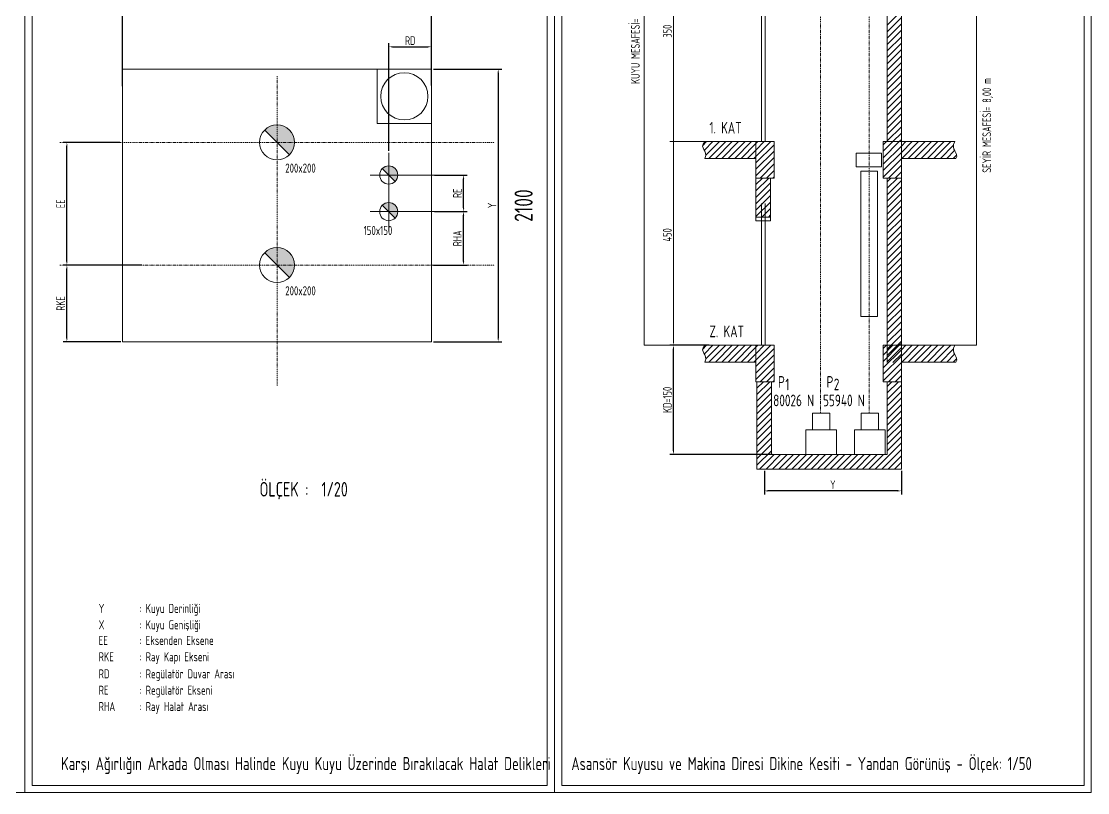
# Model space of a CAD drawing. Extents: x 173271 to 181879, y -242817 to -239967.
# Drawn here: x 178646 to 180112, y -242817 to -241756 of the extents above; entities that cross this region are included whole.
import ezdxf
from ezdxf.enums import TextEntityAlignment as Align

# ---------------------------------------------------------------- set-up
doc = ezdxf.new("R2010")
doc.units = 0
doc.header["$MEASUREMENT"] = 0
doc.linetypes.add('DASHDOT2', pattern=[0.5, 0.25, -0.125, 0, -0.125])
doc.layers.get('Defpoints').update_dxf_attribs({"linetype": 'CONTINUOUS'})
for name, color, linetype, lineweight in [('kaçış', 240, 'CONTINUOUS', 35), ('MİMARİKAPPEN', 4, 'CONTINUOUS', 20), ('MİMARİKOLON', 7, 'CONTINUOUS', 50)]:
    doc.layers.add(name, color=color, linetype=linetype, lineweight=lineweight)
for name, color, linetype in [('KOLON', 7, 'CONTINUOUS'), ('MIMARI', 1, 'CONTINUOUS'), ('YAZI', 7, 'CONTINUOUS'), ('YAZI1', 240, 'CONTINUOUS'), ('YZ1TES', 2, 'CONTINUOUS'), ('ıvır zıvır', 225, 'CONTINUOUS')]:
    doc.layers.add(name, color=color, linetype=linetype)
doc.styles.add('engiasn', font='isocpeur.ttf', dxfattribs={"width": 0.7, "height": 12})
doc.styles.add('ODA', font='isocpeur.ttf', dxfattribs={"height": 20})
doc.styles.add('style4', font='isocpeur.ttf', dxfattribs={"height": 8})
doc.dimstyles.new('engnasn', dxfattribs={"dimtxt": 12, "dimasz": 5, "dimexe": 5, "dimexo": 2.5, "dimgap": 2.5, "dimtad": 1, "dimdec": 0, "dimdsep": 46, "dimlunit": 6, "dimtxsty": 'engiasn', "dimcen": 0.09, "dimadec": 0, "dimazin": 0, "dimtfac": 1, "dimtdec": 0, "dimtmove": 0, "dimatfit": 3, "dimfxl": 0, "dimtolj": 1, "dimtzin": 0, "dimarcsym": 0})

# ---------------------------------------------------------------- blocks, each defined once
blk = doc.blocks.new('*D3')
at = {"layer": 'Defpoints', "color": 0, "linetype": 'Continuous', "lineweight": 30, "transparency": 16777216}
for p in [(178708.2, -242091.3), (178813.8, -242091.3), (178784.7, -242196.8)]:
    blk.add_point(p, dxfattribs=at)
at = {"layer": 'YAZI1', "color": 0, "linetype": 'Continuous', "lineweight": -2, "transparency": 16777216}
for p, q in [((178811.3, -242091.3), (178703.2, -242091.3)), ((178708.2, -242191.8), (178708.2, -242096.3)), ((178782.2, -242196.8), (178703.2, -242196.8))]:
    blk.add_line(p, q, dxfattribs=at)
at = {"layer": 'YAZI1', "color": 0, "linetype": 'Continuous', "lineweight": 30, "transparency": 16777216}
for points in [[(178707.4, -242096.3), (178709, -242096.3), (178708.2, -242091.3)], [(178707.4, -242191.8), (178709, -242191.8), (178708.2, -242196.8)]]:
    blk.add_solid(points, dxfattribs=at)
at = {"layer": 'YAZI1', "color": 0, "linetype": 'Continuous', "lineweight": 15, "transparency": 16777216, "insert": (178699.7, -242144.1), "char_height": 12, "attachment_point": 5, "rotation": 90, "style": 'engiasn'}
blk.add_mtext('\\A1;RKE', dxfattribs=at)
blk = doc.blocks.new('*D4')
at = {"layer": 'Defpoints', "color": 0, "linetype": 'Continuous', "lineweight": 30, "transparency": 16777216}
for p in [(178708.2, -241922.7), (178783.7, -241922.7), (178783.7, -242091.3)]:
    blk.add_point(p, dxfattribs=at)
at = {"layer": 'YAZI1', "color": 0, "linetype": 'Continuous', "lineweight": -2, "transparency": 16777216}
for p, q in [((178781.2, -241922.7), (178703.2, -241922.7)), ((178708.2, -242086.3), (178708.2, -241927.7)), ((178781.2, -242091.3), (178703.2, -242091.3))]:
    blk.add_line(p, q, dxfattribs=at)
at = {"layer": 'YAZI1', "color": 0, "linetype": 'Continuous', "lineweight": 30, "transparency": 16777216}
for points in [[(178707.4, -241927.7), (178709, -241927.7), (178708.2, -241922.7)], [(178707.4, -242086.3), (178709, -242086.3), (178708.2, -242091.3)]]:
    blk.add_solid(points, dxfattribs=at)
at = {"layer": 'YAZI1', "color": 0, "linetype": 'Continuous', "lineweight": 15, "transparency": 16777216, "insert": (178699.7, -242007), "char_height": 12, "attachment_point": 5, "rotation": 90, "style": 'engiasn'}
blk.add_mtext('\\A1;EE', dxfattribs=at)
blk = doc.blocks.new('*D5')
at = {"layer": 'Defpoints', "color": 0, "linetype": 'Continuous', "lineweight": 30, "transparency": 16777216}
for p in [(178784.7, -241734.6), (178784.7, -241847.8), (179209.7, -241847)]:
    blk.add_point(p, dxfattribs=at)
at = {"layer": 'YAZI1', "color": 0, "linetype": 'Continuous', "lineweight": -2, "transparency": 16777216}
for p, q in [((178784.7, -241845.3), (178784.7, -241729.6)), ((179204.7, -241734.6), (178789.7, -241734.6)), ((179209.7, -241844.5), (179209.7, -241729.6))]:
    blk.add_line(p, q, dxfattribs=at)
at = {"layer": 'YAZI1', "color": 0, "linetype": 'Continuous', "lineweight": 30, "transparency": 16777216}
for points in [[(178789.7, -241733.7), (178789.7, -241735.4), (178784.7, -241734.6)], [(179204.7, -241733.7), (179204.7, -241735.4), (179209.7, -241734.6)]]:
    blk.add_solid(points, dxfattribs=at)
at = {"layer": 'YAZI1', "color": 0, "linetype": 'Continuous', "lineweight": 15, "transparency": 16777216, "insert": (178997.2, -241726.1), "char_height": 12, "attachment_point": 5, "style": 'engiasn'}
blk.add_mtext('\\A1;X', dxfattribs=at)
blk = doc.blocks.new('*D6')
at = {"layer": 'Defpoints', "color": 0, "linetype": 'Continuous', "lineweight": 30, "transparency": 16777216}
for p in [(179209.7, -241821.8), (179209.7, -242196.8), (179301.4, -242196.8)]:
    blk.add_point(p, dxfattribs=at)
at = {"layer": 'YAZI1', "color": 0, "linetype": 'Continuous', "lineweight": -2, "transparency": 16777216}
for p, q in [((179212.2, -241821.8), (179306.4, -241821.8)), ((179301.4, -241826.8), (179301.4, -242191.8)), ((179212.2, -242196.8), (179306.4, -242196.8))]:
    blk.add_line(p, q, dxfattribs=at)
at = {"layer": 'YAZI1', "color": 0, "linetype": 'Continuous', "lineweight": 30, "transparency": 16777216}
for points in [[(179300.5, -241826.8), (179302.2, -241826.8), (179301.4, -241821.8)], [(179300.5, -242191.8), (179302.2, -242191.8), (179301.4, -242196.8)]]:
    blk.add_solid(points, dxfattribs=at)
at = {"layer": 'YAZI1', "color": 0, "linetype": 'Continuous', "lineweight": 15, "transparency": 16777216, "insert": (179292.9, -242009.3), "char_height": 12, "attachment_point": 5, "rotation": 90, "style": 'engiasn'}
blk.add_mtext('\\A1;Y', dxfattribs=at)
blk = doc.blocks.new('*D7')
at = {"layer": 'Defpoints', "color": 0, "linetype": 'Continuous', "lineweight": 30, "transparency": 16777216}
for p in [(179211.1, -241967.5), (179253.8, -241967.5), (179211.1, -242017.8)]:
    blk.add_point(p, dxfattribs=at)
at = {"layer": 'YAZI1', "color": 0, "linetype": 'Continuous', "lineweight": -2, "transparency": 16777216}
for p, q in [((179213.6, -241967.5), (179258.8, -241967.5)), ((179253.8, -242012.8), (179253.8, -241972.5)), ((179213.6, -242017.8), (179258.8, -242017.8))]:
    blk.add_line(p, q, dxfattribs=at)
at = {"layer": 'YAZI1', "color": 0, "linetype": 'Continuous', "lineweight": 30, "transparency": 16777216}
for points in [[(179252.9, -241972.5), (179254.6, -241972.5), (179253.8, -241967.5)], [(179252.9, -242012.8), (179254.6, -242012.8), (179253.8, -242017.8)]]:
    blk.add_solid(points, dxfattribs=at)
at = {"layer": 'YAZI1', "color": 0, "linetype": 'Continuous', "lineweight": 15, "transparency": 16777216, "insert": (179245.3, -241992.6), "char_height": 12, "attachment_point": 5, "rotation": 90, "style": 'engiasn'}
blk.add_mtext('\\A1;RE', dxfattribs=at)
blk = doc.blocks.new('*D8')
at = {"layer": 'Defpoints', "color": 0, "linetype": 'Continuous', "lineweight": 30, "transparency": 16777216}
for p in [(179211.1, -242017.8), (179253.8, -242017.8), (179209.7, -242091.3)]:
    blk.add_point(p, dxfattribs=at)
at = {"layer": 'YAZI1', "color": 0, "linetype": 'Continuous', "lineweight": -2, "transparency": 16777216}
for p, q in [((179213.6, -242017.8), (179258.8, -242017.8)), ((179253.8, -242086.3), (179253.8, -242022.8)), ((179212.2, -242091.3), (179258.8, -242091.3))]:
    blk.add_line(p, q, dxfattribs=at)
at = {"layer": 'YAZI1', "color": 0, "linetype": 'Continuous', "lineweight": 30, "transparency": 16777216}
for points in [[(179252.9, -242022.8), (179254.6, -242022.8), (179253.8, -242017.8)], [(179252.9, -242086.3), (179254.6, -242086.3), (179253.8, -242091.3)]]:
    blk.add_solid(points, dxfattribs=at)
at = {"layer": 'YAZI1', "color": 0, "linetype": 'Continuous', "lineweight": 15, "transparency": 16777216, "insert": (179245.3, -242054.5), "char_height": 12, "attachment_point": 5, "rotation": 90, "style": 'engiasn'}
blk.add_mtext('\\A1;RHA', dxfattribs=at)
blk = doc.blocks.new('*D9')
at = {"layer": 'Defpoints', "color": 0, "linetype": 'Continuous', "lineweight": 30, "transparency": 16777216}
for p in [(179209.7, -241791.2), (179209.7, -241820.8), (179150.8, -241936.9)]:
    blk.add_point(p, dxfattribs=at)
at = {"layer": 'YAZI1', "color": 0, "linetype": 'Continuous', "lineweight": -2, "transparency": 16777216}
for p, q in [((179150.8, -241934.4), (179150.8, -241786.2)), ((179155.8, -241791.2), (179204.7, -241791.2)), ((179209.7, -241818.3), (179209.7, -241786.2))]:
    blk.add_line(p, q, dxfattribs=at)
at = {"layer": 'YAZI1', "color": 0, "linetype": 'Continuous', "lineweight": 30, "transparency": 16777216}
for points in [[(179155.8, -241790.4), (179155.8, -241792), (179150.8, -241791.2)], [(179204.7, -241790.4), (179204.7, -241792), (179209.7, -241791.2)]]:
    blk.add_solid(points, dxfattribs=at)
at = {"layer": 'YAZI1', "color": 0, "linetype": 'Continuous', "lineweight": 15, "transparency": 16777216, "insert": (179180.3, -241782.7), "char_height": 12, "attachment_point": 5, "style": 'engiasn'}
blk.add_mtext('\\A1;RD', dxfattribs=at)
blk = doc.blocks.new('*D18')
at = {"layer": 'Defpoints', "color": 0, "linetype": 'Continuous', "lineweight": 30, "transparency": 16777216}
for p in [(179542.5, -242201.6), (179593.9, -242201.6), (179680.8, -242351.6)]:
    blk.add_point(p, dxfattribs=at)
at = {"layer": 'kaçış', "color": 0, "linetype": 'Continuous', "lineweight": -2, "transparency": 16777216}
for p, q in [((179591.4, -242201.6), (179537.5, -242201.6)), ((179542.5, -242346.6), (179542.5, -242206.6)), ((179678.3, -242351.6), (179537.5, -242351.6))]:
    blk.add_line(p, q, dxfattribs=at)
at = {"layer": 'kaçış', "color": 0, "linetype": 'Continuous', "lineweight": 30, "transparency": 16777216}
for points in [[(179541.6, -242206.6), (179543.3, -242206.6), (179542.5, -242201.6)], [(179541.6, -242346.6), (179543.3, -242346.6), (179542.5, -242351.6)]]:
    blk.add_solid(points, dxfattribs=at)
at = {"layer": 'kaçış', "color": 0, "linetype": 'Continuous', "lineweight": 15, "transparency": 16777216, "insert": (179534, -242276.6), "char_height": 12, "attachment_point": 5, "rotation": 90, "style": 'engiasn'}
blk.add_mtext('\\A1;KD=150', dxfattribs=at)
blk = doc.blocks.new('*D21')
at = {"layer": 'Defpoints', "color": 0, "linetype": 'Continuous', "lineweight": 30, "transparency": 16777216}
for p in [(179667.4, -242371.7), (179855.8, -242371.7), (179667.4, -242401.7)]:
    blk.add_point(p, dxfattribs=at)
at = {"layer": 'YAZI1', "color": 0, "linetype": 'Continuous', "lineweight": -2, "transparency": 16777216}
for p, q in [((179667.4, -242374.2), (179667.4, -242406.7)), ((179855.8, -242374.2), (179855.8, -242406.7)), ((179850.8, -242401.7), (179672.4, -242401.7))]:
    blk.add_line(p, q, dxfattribs=at)
at = {"layer": 'YAZI1', "color": 0, "linetype": 'Continuous', "lineweight": 30, "transparency": 16777216}
for points in [[(179672.4, -242400.9), (179672.4, -242402.6), (179667.4, -242401.7)], [(179850.8, -242400.9), (179850.8, -242402.6), (179855.8, -242401.7)]]:
    blk.add_solid(points, dxfattribs=at)
at = {"layer": 'YAZI1', "color": 0, "linetype": 'Continuous', "lineweight": 15, "transparency": 16777216, "insert": (179761.6, -242393.2), "char_height": 12, "attachment_point": 5, "style": 'engiasn'}
blk.add_mtext('\\A1;Y', dxfattribs=at)

msp = doc.modelspace()

# ---------------------------------------------------------------- hatches: boundary and pattern name
at = {"layer": 'YAZI1', "linetype": 'Continuous', "lineweight": 15}
h = msp.add_hatch(color=7, dxfattribs=at)
h.paths.add_polyline_path([(178997.24, -241898.562, 0.19891237), (178980.197, -241905.621), (178997.24, -241922.664)])
h.paths.add_polyline_path([(178997.24, -241898.562), (178997.24, -241922.664), (179021.342, -241922.664, 0.41421356)])
h.paths.add_polyline_path([(178997.24, -241922.664), (179014.282, -241939.706, 0.19891237), (179021.342, -241922.664)])
h = msp.add_hatch(color=7, dxfattribs=at)
h.paths.add_polyline_path([(179150.85, -241967.469), (179163.35, -241967.469, 0.41421356), (179150.85, -241954.969)])
h.paths.add_polyline_path([(179150.85, -241967.469), (179150.85, -241954.969, 0.19891237), (179142.011, -241958.63)])
h.paths.add_polyline_path([(179163.35, -241967.469), (179150.85, -241967.469), (179159.688, -241976.308, 0.19891237)])
h = msp.add_hatch(color=7, dxfattribs=at)
h.paths.add_polyline_path([(179150.85, -242017.798), (179163.35, -242017.798, 0.41421356), (179150.85, -242005.298)])
h.paths.add_polyline_path([(179150.85, -242017.798), (179150.85, -242005.298, 0.19891237), (179142.011, -242008.959)])
h.paths.add_polyline_path([(179163.35, -242017.798), (179150.85, -242017.798), (179159.688, -242026.637, 0.19891237)])
h = msp.add_hatch(color=7, dxfattribs=at)
h.paths.add_polyline_path([(178997.24, -242067.185, 0.19891237), (178980.197, -242074.244), (178997.24, -242091.286)])
h.paths.add_polyline_path([(178997.24, -242067.185), (178997.24, -242091.286), (179021.342, -242091.286, 0.41421356)])
h.paths.add_polyline_path([(178997.24, -242091.286), (179014.282, -242108.329, 0.19891237), (179021.342, -242091.286)])
at = {"layer": 'ıvır zıvır', "lineweight": 15, "ltscale": 2}
h = msp.add_hatch(dxfattribs=at)
h.set_pattern_fill('ANSI31', scale=50, style=0)
h.set_pattern_definition([(45, (133875.7254, -57640.022), (-4.41941738, 4.41941738), [])])
h.paths.add_polyline_path([(179657.156, -242371.679), (179855.822, -242371.679), (179855.822, -242251.602), (179836.187, -242251.602), (179836.187, -242351.602), (179677.233, -242351.602), (179677.233, -242251.602), (179657.156, -242251.602)])

# ---------------------------------------------------------------- linework, layer by layer
at = {"layer": 'kaçış', "color": 7, "linetype": 'Continuous', "lineweight": 15}
for p, q in [((179502.053, -241334.218), (179502.053, -242201.602)), ((179959.133, -241617.91), (179959.133, -242201.602)), ((179542.459, -241916.602), (179542.459, -241622.91)), ((179836.187, -241667.91), (179836.187, -241921.602)), ((179855.822, -241921.602), (179855.822, -241667.91)), ((179542.459, -242196.602), (179542.459, -241902.91)), ((179591.39, -241921.602), (179537.459, -241921.602)), ((179591.39, -241921.602), (179537.459, -241921.602)), ((179583.097, -241924.959), (179582.456, -241927.721)), ((179582.456, -241927.721), (179583.015, -241930.117)), ((179583.015, -241930.117), (179584.249, -241932.379)), ((179585.462, -241921.602), (179583.097, -241924.959)), ((179655.822, -241921.602), (179585.462, -241921.602)), ((179655.822, -241921.602), (179585.462, -241921.602)), ((179855.155, -241921.602), (179929.531, -241921.602)), ((179927.686, -241925.454), (179927.341, -241928.794)), ((179927.341, -241928.794), (179928.033, -241931.74)), ((179929.531, -241921.602), (179927.686, -241925.454)), ((179584.249, -241932.379), (179585.635, -241934.736)), ((179586.766, -241940.656), (179585.462, -241944.679)), ((179655.822, -241944.679), (179585.462, -241944.679)), ((179655.822, -241944.679), (179585.462, -241944.679)), ((179585.635, -241934.736), (179586.649, -241937.418)), ((179586.649, -241937.418), (179586.766, -241940.656)), ((179855.822, -241944.679), (179930.865, -241944.679)), ((179928.033, -241931.74), (179929.3, -241934.41)), ((179929.3, -241934.41), (179930.679, -241936.922)), ((179930.679, -241936.922), (179931.707, -241939.392)), ((179931.924, -241941.939), (179930.865, -241944.679)), ((179931.707, -241939.392), (179931.924, -241941.939)), ((179655.822, -242025.294), (179655.822, -241971.602)), ((179675.899, -242025.294), (179675.899, -241971.602)), ((179836.187, -241971.602), (179836.187, -242225.294)), ((179855.822, -242225.294), (179855.822, -241971.602)), ((179615.142, -242201.602), (179502.053, -242201.602)), ((179591.39, -242201.602), (179537.459, -242201.602)), ((179591.39, -242201.602), (179537.459, -242201.602)), ((179583.097, -242204.959), (179582.456, -242207.721)), ((179583.097, -242204.959), (179582.456, -242207.721)), ((179583.097, -242204.959), (179582.456, -242207.721)), ((179582.456, -242207.721), (179583.015, -242210.117)), ((179582.456, -242207.721), (179583.015, -242210.117)), ((179582.456, -242207.721), (179583.015, -242210.117)), ((179585.462, -242201.602), (179583.097, -242204.959)), ((179585.462, -242201.602), (179583.097, -242204.959)), ((179585.462, -242201.602), (179583.097, -242204.959)), ((179655.822, -242201.602), (179585.462, -242201.602)), ((179655.822, -242201.602), (179585.462, -242201.602)), ((179655.822, -242201.602), (179585.462, -242201.602)), ((179655.822, -242201.602), (179585.462, -242201.602)), ((179655.822, -242201.602), (179585.462, -242201.602)), ((179655.822, -242201.602), (179585.462, -242201.602)), ((179655.822, -242201.602), (179585.462, -242201.602)), ((179655.822, -242201.602), (179585.462, -242201.602)), ((179855.155, -242201.602), (179929.531, -242201.602)), ((179855.155, -242201.602), (179929.531, -242201.602)), ((179855.155, -242201.602), (179929.531, -242201.602)), ((179927.686, -242205.454), (179927.341, -242208.794)), ((179927.686, -242205.454), (179927.341, -242208.794)), ((179927.686, -242205.454), (179927.341, -242208.794)), ((179927.341, -242208.794), (179928.033, -242211.74)), ((179927.341, -242208.794), (179928.033, -242211.74)), ((179927.341, -242208.794), (179928.033, -242211.74)), ((179929.531, -242201.602), (179927.686, -242205.454)), ((179929.531, -242201.602), (179927.686, -242205.454)), ((179929.531, -242201.602), (179927.686, -242205.454)), ((179929.531, -242201.602), (179959.133, -242201.602)), ((179583.015, -242210.117), (179584.249, -242212.379)), ((179583.015, -242210.117), (179584.249, -242212.379)), ((179583.015, -242210.117), (179584.249, -242212.379)), ((179584.249, -242212.379), (179585.635, -242214.736)), ((179584.249, -242212.379), (179585.635, -242214.736)), ((179584.249, -242212.379), (179585.635, -242214.736)), ((179586.766, -242220.656), (179585.462, -242224.679)), ((179586.766, -242220.656), (179585.462, -242224.679)), ((179586.766, -242220.656), (179585.462, -242224.679)), ((179585.635, -242214.736), (179586.649, -242217.418)), ((179585.635, -242214.736), (179586.649, -242217.418)), ((179585.635, -242214.736), (179586.649, -242217.418)), ((179586.649, -242217.418), (179586.766, -242220.656)), ((179586.649, -242217.418), (179586.766, -242220.656)), ((179586.649, -242217.418), (179586.766, -242220.656)), ((179928.033, -242211.74), (179929.3, -242214.41)), ((179928.033, -242211.74), (179929.3, -242214.41)), ((179928.033, -242211.74), (179929.3, -242214.41)), ((179929.3, -242214.41), (179930.679, -242216.922)), ((179929.3, -242214.41), (179930.679, -242216.922)), ((179929.3, -242214.41), (179930.679, -242216.922)), ((179930.679, -242216.922), (179931.707, -242219.392)), ((179930.679, -242216.922), (179931.707, -242219.392)), ((179930.679, -242216.922), (179931.707, -242219.392)), ((179931.924, -242221.939), (179930.865, -242224.679)), ((179931.924, -242221.939), (179930.865, -242224.679)), ((179931.924, -242221.939), (179930.865, -242224.679)), ((179931.707, -242219.392), (179931.924, -242221.939)), ((179931.707, -242219.392), (179931.924, -242221.939)), ((179931.707, -242219.392), (179931.924, -242221.939)), ((179655.822, -242224.679), (179585.462, -242224.679)), ((179655.822, -242224.679), (179585.462, -242224.679)), ((179655.822, -242224.679), (179585.462, -242224.679)), ((179655.822, -242224.679), (179585.462, -242224.679)), ((179655.822, -242224.679), (179585.462, -242224.679)), ((179655.822, -242224.679), (179585.462, -242224.679)), ((179855.822, -242224.679), (179930.865, -242224.679)), ((179855.822, -242224.679), (179930.865, -242224.679)), ((179855.822, -242224.679), (179930.865, -242224.679))]:
    msp.add_line(p, q, dxfattribs=at)
for points in [[(179541.625, -241916.602), (179543.292, -241916.602), (179542.459, -241921.602)], [(179541.625, -241926.602), (179543.292, -241926.602), (179542.459, -241921.602)], [(179541.625, -242196.602), (179543.292, -242196.602), (179542.459, -242201.602)], [(179541.625, -242206.602), (179543.292, -242206.602), (179542.459, -242201.602)], [(179958.299, -242196.602), (179959.966, -242196.602), (179959.133, -242201.602)]]:
    msp.add_solid(points, dxfattribs=at)
at = {"layer": 'KOLON', "color": 7, "linetype": 'DASHDOT2', "lineweight": 15, "ltscale": 5}
for p, q in [((179744.666, -242294.909), (179744.651, -241204.74)), ((179811.646, -242294.909), (179811.717, -241204.525)), ((178997.24, -241831.569), (178997.24, -242257.746)), ((178698.485, -241922.664), (179295.994, -241922.664)), ((178698.485, -242091.286), (179295.994, -242091.286))]:
    msp.add_line(p, q, dxfattribs=at)
at = {"layer": 'MIMARI', "color": 7, "lineweight": 15}
msp.add_lwpolyline([(178784.74, -241821.83), (179209.74, -241821.83), (179209.74, -242196.83), (178784.74, -242196.83)], close=True, dxfattribs=at)
msp.add_lwpolyline([(179134.74, -241821.83), (179134.74, -241896.83), (179209.74, -241896.83), (179209.74, -241821.83)], dxfattribs=at)
msp.add_circle((179172.24, -241859.33), 32.5, dxfattribs=at)
at = {"layer": 'MİMARİKAPPEN', "color": 7, "lineweight": 15}
for p, q in [((179663.36, -241921.602), (179663.36, -241726.602)), ((179668.36, -241921.602), (179668.36, -241726.602)), ((179663.36, -242201.602), (179663.36, -242006.602)), ((179668.36, -242201.602), (179668.36, -242006.602)), ((179675.899, -242025.294), (179655.822, -242025.294)), ((179675.822, -242025.294), (179655.822, -242025.294)), ((179655.822, -242025.294), (179655.822, -242030.294)), ((179675.899, -242030.294), (179655.822, -242030.294)), ((179675.899, -242025.294), (179675.899, -242030.294)), ((179680.822, -242201.602), (179660.745, -242201.602)), ((179680.745, -242201.602), (179660.745, -242201.602))]:
    msp.add_line(p, q, dxfattribs=at)
at = {"layer": 'MİMARİKOLON', "color": 7, "lineweight": 15, "ltscale": 5}
for p, q in [((179150.85, -242045.329), (179150.85, -241936.913)), ((179125.45, -241967.469), (179217.41, -241967.469)), ((179125.45, -242017.798), (179217.41, -242017.798))]:
    msp.add_line(p, q, dxfattribs=at)
at = {"layer": 'MİMARİKOLON', "color": 7, "lineweight": 15}
for p, q in [((179657.156, -242251.602), (179657.156, -242371.679)), ((179677.233, -242251.602), (179677.233, -242351.602)), ((179836.187, -242251.602), (179836.187, -242351.602)), ((179855.822, -242251.602), (179855.822, -242371.679)), ((179677.233, -242351.602), (179836.187, -242351.602)), ((179657.156, -242371.679), (179855.822, -242371.679))]:
    msp.add_line(p, q, dxfattribs=at)
for points in [[(179655.822, -241921.602), (179680.822, -241921.602), (179680.822, -241971.602), (179655.822, -241971.602)], [(179830.822, -241921.602), (179855.822, -241921.602), (179855.822, -241971.602), (179830.822, -241971.602)], [(179655.822, -242201.602), (179680.822, -242201.602), (179680.822, -242251.602), (179655.822, -242251.602)], [(179655.822, -242201.602), (179680.822, -242201.602), (179680.822, -242251.602), (179655.822, -242251.602)], [(179655.822, -242201.602), (179680.822, -242201.602), (179680.822, -242251.602), (179655.822, -242251.602)], [(179830.822, -242201.602), (179855.822, -242201.602), (179855.822, -242251.602), (179830.822, -242251.602)], [(179830.822, -242201.602), (179855.822, -242201.602), (179855.822, -242251.602), (179830.822, -242251.602)], [(179830.822, -242201.602), (179855.822, -242201.602), (179855.822, -242251.602), (179830.822, -242251.602)]]:
    msp.add_lwpolyline(points, close=True, dxfattribs=at)
at = {"layer": 'YAZI1', "color": 7, "linetype": 'Continuous', "lineweight": 15}
for p, q in [((179014.282, -241939.706), (178980.197, -241905.621)), ((179142.011, -241958.63), (179159.688, -241976.308)), ((179800.137, -241962.055), (179800.137, -242162.055)), ((179823.214, -241962.055), (179800.137, -241962.055)), ((179823.214, -242162.055), (179823.214, -241962.055)), ((179142.011, -242008.959), (179159.688, -242026.637)), ((179014.282, -242108.329), (178980.197, -242074.244)), ((179800.137, -242162.055), (179823.214, -242162.055)), ((179209.74, -242196.83), (179108.331, -242196.83))]:
    msp.add_line(p, q, dxfattribs=at)
at = {"layer": 'YAZI1', "color": 2, "linetype": 'Continuous', "lineweight": 15}
for points in [[(179378.738, -242816.561), (180117.043, -242816.561), (180117.043, -239966.561), (179378.738, -239966.561)], [(179388.738, -242806.561), (180107.043, -242806.561), (180107.043, -239976.561), (179388.738, -239976.561)], [(177660.531, -242816.561), (178650.531, -242816.561), (178650.531, -241391.561), (177660.531, -241391.561)], [(178650.531, -242816.561), (179378.738, -242816.561), (179378.738, -241391.561), (178650.531, -241391.561)], [(178650.531, -242816.561), (179378.738, -242816.561), (179378.738, -241391.561), (178650.531, -241391.561)], [(178660.531, -242806.561), (179368.738, -242806.561), (179368.738, -241401.561), (178660.531, -241401.561)], [(178660.531, -242806.561), (179368.738, -242806.561), (179368.738, -241401.561), (178660.531, -241401.561)]]:
    msp.add_lwpolyline(points, close=True, dxfattribs=at)
at = {"layer": 'YAZI1', "color": 7, "linetype": 'Continuous', "lineweight": 15}
for points in [[(179733.506, -242294.909), (179757.225, -242294.909), (179757.225, -242317.986), (179733.506, -242317.986)], [(179800.515, -242294.909), (179824.234, -242294.909), (179824.234, -242317.986), (179800.515, -242317.986)], [(179724.332, -242317.986), (179766.399, -242317.986), (179766.399, -242351.602), (179724.332, -242351.602)], [(179791.341, -242317.986), (179833.408, -242317.986), (179833.408, -242351.602), (179791.341, -242351.602)]]:
    msp.add_lwpolyline(points, close=True, dxfattribs=at)
for centre, radius in [((178997.24, -241922.664), 24.102), ((179150.85, -241967.469), 12.5), ((179150.85, -242017.798), 12.5), ((178997.24, -242091.286), 24.102)]:
    msp.add_circle(centre, radius, dxfattribs=at)
at = {"layer": 'YZ1TES', "color": 3, "linetype": 'Continuous', "lineweight": 15}
msp.add_lwpolyline([(179793.473, -241956.37), (179793.473, -241937.567), (179828.602, -241937.567), (179828.602, -241956.37)], close=True, dxfattribs=at)
at = {"layer": 'ıvır zıvır', "color": 7, "lineweight": 15, "ltscale": 2}
for p, q in [((179836.187, -241761.611), (179855.822, -241741.976)), ((179836.187, -241770.45), (179855.822, -241750.815)), ((179836.187, -241779.289), (179855.822, -241759.654)), ((179836.187, -241788.127), (179855.822, -241768.493)), ((179836.187, -241796.966), (179855.822, -241777.331)), ((179836.187, -241805.805), (179855.822, -241786.17)), ((179836.187, -241814.644), (179855.822, -241795.009)), ((179836.187, -241823.483), (179855.822, -241803.848)), ((179836.187, -241832.322), (179855.822, -241812.687)), ((179836.187, -241841.16), (179855.822, -241821.526)), ((179836.187, -241849.999), (179855.822, -241830.364)), ((179836.187, -241858.838), (179855.822, -241839.203)), ((179836.187, -241867.677), (179855.822, -241848.042)), ((179836.187, -241876.516), (179855.822, -241856.881)), ((179836.187, -241885.355), (179855.822, -241865.72)), ((179836.187, -241894.193), (179855.822, -241874.559)), ((179836.187, -241903.032), (179855.822, -241883.397)), ((179836.187, -241911.871), (179855.822, -241892.236)), ((179836.187, -241920.71), (179855.822, -241901.075)), ((179844.134, -241921.602), (179855.822, -241909.914)), ((179582.688, -241926.721), (179587.807, -241921.602)), ((179584.849, -241933.399), (179596.646, -241921.602)), ((179586.754, -241940.333), (179605.485, -241921.602)), ((179591.247, -241944.679), (179614.324, -241921.602)), ((179600.086, -241944.679), (179623.163, -241921.602)), ((179608.925, -241944.679), (179632.002, -241921.602)), ((179617.764, -241944.679), (179640.84, -241921.602)), ((179626.602, -241944.679), (179649.679, -241921.602)), ((179635.441, -241944.679), (179655.822, -241924.298)), ((179655.822, -241924.298), (179658.518, -241921.602)), ((179655.822, -241933.137), (179667.357, -241921.602)), ((179655.822, -241941.976), (179676.196, -241921.602)), ((179655.822, -241950.815), (179680.822, -241925.815)), ((179830.822, -241926.075), (179835.295, -241921.602)), ((179830.822, -241934.914), (179844.134, -241921.602)), ((179830.822, -241943.753), (179852.972, -241921.602)), ((179830.822, -241952.592), (179855.822, -241927.592)), ((179852.972, -241921.602), (179855.822, -241918.753)), ((179855.822, -241927.592), (179861.811, -241921.602)), ((179855.822, -241936.43), (179870.65, -241921.602)), ((179856.412, -241944.679), (179879.489, -241921.602)), ((179865.251, -241944.679), (179888.328, -241921.602)), ((179874.09, -241944.679), (179897.167, -241921.602)), ((179882.929, -241944.679), (179906.005, -241921.602)), ((179891.767, -241944.679), (179914.844, -241921.602)), ((179900.606, -241944.679), (179923.683, -241921.602)), ((179909.445, -241944.679), (179927.573, -241926.551)), ((179644.28, -241944.679), (179655.822, -241933.137)), ((179653.119, -241944.679), (179655.822, -241941.976)), ((179655.822, -241959.654), (179680.822, -241934.654)), ((179655.822, -241968.493), (179680.822, -241943.493)), ((179830.822, -241961.43), (179855.822, -241936.43)), ((179918.284, -241944.679), (179929.059, -241933.904)), ((179927.123, -241944.679), (179931.762, -241940.039)), ((179661.551, -241971.602), (179680.822, -241952.331)), ((179830.822, -241970.269), (179855.822, -241945.269)), ((179838.328, -241971.602), (179855.822, -241954.108)), ((179655.822, -241971.665), (179655.884, -241971.602)), ((179655.822, -241980.503), (179664.723, -241971.602)), ((179655.822, -241989.342), (179673.562, -241971.602)), ((179670.39, -241971.602), (179680.822, -241961.17)), ((179679.229, -241971.602), (179680.822, -241970.009)), ((179836.187, -241976.915), (179841.5, -241971.602)), ((179836.187, -241985.754), (179850.339, -241971.602)), ((179847.167, -241971.602), (179855.822, -241962.947)), ((179655.822, -241998.181), (179675.899, -241978.104)), ((179655.822, -242007.02), (179675.899, -241986.943)), ((179836.187, -241994.593), (179855.822, -241974.958)), ((179836.187, -242003.431), (179855.822, -241983.797)), ((179655.822, -242015.859), (179675.899, -241995.782)), ((179836.187, -242012.27), (179855.822, -241992.635)), ((179836.187, -242021.109), (179855.822, -242001.474)), ((179655.822, -242024.698), (179675.899, -242004.621)), ((179664.064, -242025.294), (179675.899, -242013.459)), ((179836.187, -242029.948), (179855.822, -242010.313)), ((179672.903, -242025.294), (179675.899, -242022.298)), ((179836.187, -242038.787), (179855.822, -242019.152)), ((179836.187, -242047.626), (179855.822, -242027.991)), ((179836.187, -242056.464), (179855.822, -242036.83)), ((179836.187, -242065.303), (179855.822, -242045.668)), ((179836.187, -242074.142), (179855.822, -242054.507)), ((179836.187, -242082.981), (179855.822, -242063.346)), ((179836.187, -242091.82), (179855.822, -242072.185)), ((179836.187, -242100.659), (179855.822, -242081.024)), ((179836.187, -242109.497), (179855.822, -242089.863)), ((179836.187, -242118.336), (179855.822, -242098.701)), ((179836.187, -242127.175), (179855.822, -242107.54)), ((179836.187, -242136.014), (179855.822, -242116.379)), ((179836.187, -242144.853), (179855.822, -242125.218)), ((179836.187, -242153.692), (179855.822, -242134.057)), ((179836.187, -242162.53), (179855.822, -242142.896)), ((179836.187, -242171.369), (179855.822, -242151.734)), ((179836.187, -242180.208), (179855.822, -242160.573)), ((179836.187, -242189.047), (179855.822, -242169.412)), ((179836.187, -242197.886), (179855.822, -242178.251)), ((179836.187, -242206.725), (179855.822, -242187.09)), ((179582.688, -242206.721), (179587.807, -242201.602)), ((179582.688, -242206.721), (179587.807, -242201.602)), ((179582.688, -242206.721), (179587.807, -242201.602)), ((179584.849, -242213.399), (179596.646, -242201.602)), ((179584.849, -242213.399), (179596.646, -242201.602)), ((179584.849, -242213.399), (179596.646, -242201.602)), ((179586.754, -242220.333), (179605.485, -242201.602)), ((179586.754, -242220.333), (179605.485, -242201.602)), ((179586.754, -242220.333), (179605.485, -242201.602)), ((179591.247, -242224.679), (179614.324, -242201.602)), ((179591.247, -242224.679), (179614.324, -242201.602)), ((179591.247, -242224.679), (179614.324, -242201.602)), ((179600.086, -242224.679), (179623.163, -242201.602)), ((179600.086, -242224.679), (179623.163, -242201.602)), ((179600.086, -242224.679), (179623.163, -242201.602)), ((179608.925, -242224.679), (179632.002, -242201.602)), ((179608.925, -242224.679), (179632.002, -242201.602)), ((179608.925, -242224.679), (179632.002, -242201.602)), ((179617.764, -242224.679), (179640.84, -242201.602)), ((179617.764, -242224.679), (179640.84, -242201.602)), ((179617.764, -242224.679), (179640.84, -242201.602)), ((179626.602, -242224.679), (179649.679, -242201.602)), ((179626.602, -242224.679), (179649.679, -242201.602)), ((179626.602, -242224.679), (179649.679, -242201.602)), ((179635.441, -242224.679), (179655.822, -242204.298)), ((179635.441, -242224.679), (179655.822, -242204.298)), ((179635.441, -242224.679), (179655.822, -242204.298)), ((179655.822, -242204.298), (179658.518, -242201.602)), ((179655.822, -242213.137), (179667.357, -242201.602)), ((179655.822, -242221.976), (179676.196, -242201.602)), ((179655.822, -242204.298), (179658.518, -242201.602)), ((179655.822, -242213.137), (179667.357, -242201.602)), ((179655.822, -242221.976), (179676.196, -242201.602)), ((179655.822, -242204.298), (179658.518, -242201.602)), ((179655.822, -242213.137), (179667.357, -242201.602)), ((179655.822, -242221.976), (179676.196, -242201.602)), ((179655.822, -242230.815), (179680.822, -242205.815)), ((179655.822, -242230.815), (179680.822, -242205.815)), ((179655.822, -242230.815), (179680.822, -242205.815)), ((179830.822, -242206.075), (179835.295, -242201.602)), ((179830.822, -242214.914), (179844.134, -242201.602)), ((179830.822, -242223.753), (179852.972, -242201.602)), ((179830.822, -242206.075), (179835.295, -242201.602)), ((179830.822, -242214.914), (179844.134, -242201.602)), ((179830.822, -242223.753), (179852.972, -242201.602)), ((179830.822, -242206.075), (179835.295, -242201.602)), ((179830.822, -242214.914), (179844.134, -242201.602)), ((179830.822, -242223.753), (179852.972, -242201.602)), ((179830.822, -242232.592), (179855.822, -242207.592)), ((179830.822, -242232.592), (179855.822, -242207.592)), ((179830.822, -242232.592), (179855.822, -242207.592)), ((179836.187, -242215.563), (179855.822, -242195.929)), ((179836.187, -242224.402), (179855.822, -242204.767)), ((179852.972, -242201.602), (179855.822, -242198.753)), ((179855.822, -242207.592), (179861.811, -242201.602)), ((179855.822, -242216.43), (179870.65, -242201.602)), ((179855.822, -242207.592), (179861.811, -242201.602)), ((179855.822, -242216.43), (179870.65, -242201.602)), ((179855.822, -242207.592), (179861.811, -242201.602)), ((179855.822, -242216.43), (179870.65, -242201.602)), ((179856.412, -242224.679), (179879.489, -242201.602)), ((179856.412, -242224.679), (179879.489, -242201.602)), ((179856.412, -242224.679), (179879.489, -242201.602)), ((179865.251, -242224.679), (179888.328, -242201.602)), ((179865.251, -242224.679), (179888.328, -242201.602)), ((179865.251, -242224.679), (179888.328, -242201.602)), ((179874.09, -242224.679), (179897.167, -242201.602)), ((179874.09, -242224.679), (179897.167, -242201.602)), ((179874.09, -242224.679), (179897.167, -242201.602)), ((179882.929, -242224.679), (179906.005, -242201.602)), ((179882.929, -242224.679), (179906.005, -242201.602)), ((179882.929, -242224.679), (179906.005, -242201.602)), ((179891.767, -242224.679), (179914.844, -242201.602)), ((179891.767, -242224.679), (179914.844, -242201.602)), ((179891.767, -242224.679), (179914.844, -242201.602)), ((179900.606, -242224.679), (179923.683, -242201.602)), ((179900.606, -242224.679), (179923.683, -242201.602)), ((179900.606, -242224.679), (179923.683, -242201.602)), ((179909.445, -242224.679), (179927.573, -242206.551)), ((179909.445, -242224.679), (179927.573, -242206.551)), ((179909.445, -242224.679), (179927.573, -242206.551)), ((179644.28, -242224.679), (179655.822, -242213.137)), ((179644.28, -242224.679), (179655.822, -242213.137)), ((179644.28, -242224.679), (179655.822, -242213.137)), ((179653.119, -242224.679), (179655.822, -242221.976)), ((179653.119, -242224.679), (179655.822, -242221.976)), ((179653.119, -242224.679), (179655.822, -242221.976)), ((179655.822, -242239.654), (179680.822, -242214.654)), ((179655.822, -242239.654), (179680.822, -242214.654)), ((179655.822, -242239.654), (179680.822, -242214.654)), ((179655.822, -242248.493), (179680.822, -242223.493)), ((179655.822, -242248.493), (179680.822, -242223.493)), ((179655.822, -242248.493), (179680.822, -242223.493)), ((179830.822, -242241.43), (179855.822, -242216.43)), ((179830.822, -242241.43), (179855.822, -242216.43)), ((179830.822, -242241.43), (179855.822, -242216.43)), ((179844.134, -242225.294), (179855.822, -242213.606)), ((179918.284, -242224.679), (179929.059, -242213.904)), ((179918.284, -242224.679), (179929.059, -242213.904)), ((179918.284, -242224.679), (179929.059, -242213.904)), ((179927.123, -242224.679), (179931.762, -242220.039)), ((179927.123, -242224.679), (179931.762, -242220.039)), ((179927.123, -242224.679), (179931.762, -242220.039)), ((179661.551, -242251.602), (179680.822, -242232.331)), ((179661.551, -242251.602), (179680.822, -242232.331)), ((179661.551, -242251.602), (179680.822, -242232.331)), ((179830.822, -242250.269), (179855.822, -242225.269)), ((179830.822, -242250.269), (179855.822, -242225.269)), ((179830.822, -242250.269), (179855.822, -242225.269)), ((179838.328, -242251.602), (179855.822, -242234.108)), ((179838.328, -242251.602), (179855.822, -242234.108)), ((179838.328, -242251.602), (179855.822, -242234.108)), ((179655.822, -242251.665), (179655.884, -242251.602)), ((179655.822, -242251.665), (179655.884, -242251.602)), ((179670.39, -242251.602), (179680.822, -242241.17)), ((179670.39, -242251.602), (179680.822, -242241.17)), ((179670.39, -242251.602), (179680.822, -242241.17)), ((179679.229, -242251.602), (179680.822, -242250.009)), ((179679.229, -242251.602), (179680.822, -242250.009)), ((179679.229, -242251.602), (179680.822, -242250.009)), ((179847.167, -242251.602), (179855.822, -242242.947)), ((179847.167, -242251.602), (179855.822, -242242.947)), ((179847.167, -242251.602), (179855.822, -242242.947))]:
    msp.add_line(p, q, dxfattribs=at)

# ---------------------------------------------------------------- texts
at = {"layer": 'kaçış', "color": 7, "linetype": 'Continuous', "lineweight": 15, "char_height": 12, "attachment_point": 5, "rotation": 90, "style": 'engiasn'}
for s, insert in [('\\A1;KUYU MESAFESİ= 11,50 m', (179491.432, -241776.403)), ('\\A1;350', (179533.959, -241769.756)), ('\\A1;SEYİR MESAFESİ= 8,00 m', (179974.717, -241899.273)), ('\\A1;450', (179533.959, -242049.756))]:
    msp.add_mtext(s, dxfattribs=dict(at, insert=insert))
at = {"layer": 'YAZI', "color": 7, "lineweight": 15, "style": 'style4', "width": 0.7}
for s, p in [('1. KAT', (179591.906, -241910.472)), ('Z. KAT', (179591.906, -242190.472)), ('P', (179686.28, -242259.864)), ('1', (179696.233, -242263.326)), ('P', (179752.991, -242259.864)), ('2', (179762.944, -242263.326)), ('80026 N', (179679.504, -242285.381)), ('55940 N', (179748.104, -242285.381))]:
    msp.add_text(s, height=16, dxfattribs=at).set_placement(p)
at = {"layer": 'YAZI1', "color": 7, "linetype": 'Continuous', "lineweight": 15, "style": 'ODA', "width": 0.7}
for s, p in [('200x200', (179008.539, -241964.232)), ('150x150', (179116.283, -242049.939)), ('200x200', (179008.539, -242132.855))]:
    msp.add_text(s, height=12.5, dxfattribs=at).set_placement(p)
msp.add_text('2100', height=25, rotation=90, dxfattribs=at).set_placement((179336.297, -242009.472), align=Align.MIDDLE_CENTER)
at = {"layer": 'YAZI1', "color": 2, "linetype": 'Continuous', "lineweight": 15, "style": 'ODA', "width": 0.7}
for s, height, p in [('ÖLÇEK :  1/20', 20, (178973.212, -242409.469)), ('Y ', 12.5, (178751.886, -242569.499)), (': Kuyu Derinliği', 12.5, (178808.175, -242569.499)), ('X  ', 12.5, (178751.886, -242591.983)), (': Kuyu Genişliği', 12.5, (178808.175, -242591.983)), ('EE  ', 12.5, (178751.886, -242613.53)), (': Eksenden Eksene', 12.5, (178808.175, -242613.53)), ('RKE  ', 12.5, (178751.886, -242636.013)), (': Ray Kapı Ekseni', 12.5, (178808.175, -242636.013)), ('RD ', 12.5, (178751.886, -242659.434)), (': Regülatör Duvar Arası', 12.5, (178808.175, -242659.434)), ('RE  ', 12.5, (178751.886, -242681.917)), (': Regülatör Ekseni', 12.5, (178808.175, -242681.917)), ('RHA', 12.5, (178751.886, -242704.401)), (': Ray Halat Arası', 12.5, (178808.175, -242704.401))]:
    msp.add_text(s, height=height, dxfattribs=at).set_placement(p)
for s, p in [(' Karşı Ağırlığın Arkada Olması Halinde Kuyu Kuyu Üzerinde Bırakılacak Halat Delikleri', (179032.781, -242776.561)), ('Asansör Kuyusu ve Makina Diresi Dikine Kesiti - Yandan Görünüş - Ölçek: 1/50', (179718.585, -242776.561))]:
    msp.add_text(s, height=18, dxfattribs=at).set_placement(p, align=Align.MIDDLE_CENTER)

# ---------------------------------------------------------------- dimensions: what is measured, and where the dimension line sits
at = {"layer": 'kaçış', "color": 7, "linetype": 'Continuous', "lineweight": 15}
dim = msp.add_linear_dim(base=(179542.459, -242201.602), p1=(179680.822, -242351.602), p2=(179593.89, -242201.602), angle=90, text='KD=150', dimstyle='engnasn', dxfattribs=at)
dim.commit()
dim.dimension.update_dxf_attribs({"geometry": '*D18', "text_midpoint": (179533.959, -242276.602)})
at = {"layer": 'YAZI1', "color": 7, "linetype": 'Continuous', "lineweight": 15}
for base, p1, p2, angle, text, picture, middle in [((178784.74, -241734.578), (179209.74, -241847.03), (178784.74, -241847.83), 180, 'X', '*D5', (178997.24, -241726.078)), ((179209.74, -241791.207), (179150.85, -241936.913), (179209.74, -241820.83), 180, 'RD', '*D9', (179180.295, -241782.707)), ((179301.361, -242196.83), (179209.74, -241821.83), (179209.74, -242196.83), 90, 'Y', '*D6', (179292.861, -242009.33)), ((178708.197, -241922.664), (178783.74, -242091.286), (178783.74, -241922.664), 90, 'EE', '*D4', (178699.697, -242006.975)), ((179253.759, -241967.469), (179211.147, -242017.798), (179211.147, -241967.469), 90, 'RE', '*D7', (179245.259, -241992.633)), ((179253.759, -242017.798), (179209.74, -242091.286), (179211.147, -242017.798), 90, 'RHA', '*D8', (179245.259, -242054.542)), ((178708.197, -242091.286), (178784.74, -242196.83), (178813.815, -242091.286), 90, 'RKE', '*D3', (178699.697, -242144.058))]:
    dim = msp.add_linear_dim(base=base, p1=p1, p2=p2, angle=angle, text=text, dimstyle='engnasn', dxfattribs=at)
    dim.commit()
    dim.dimension.update_dxf_attribs({"geometry": picture, "text_midpoint": middle})
dim = msp.add_linear_dim(base=(179667.444, -242401.745), p1=(179855.822, -242371.679), p2=(179667.444, -242371.679), angle=180, text='Y', dimstyle='engnasn', dxfattribs=at)
dim.commit()
dim.dimension.update_dxf_attribs({"geometry": '*D21', "text_midpoint": (179761.633, -242401.745), "dimtype": 160})

doc.saveas('drawing.dxf')
